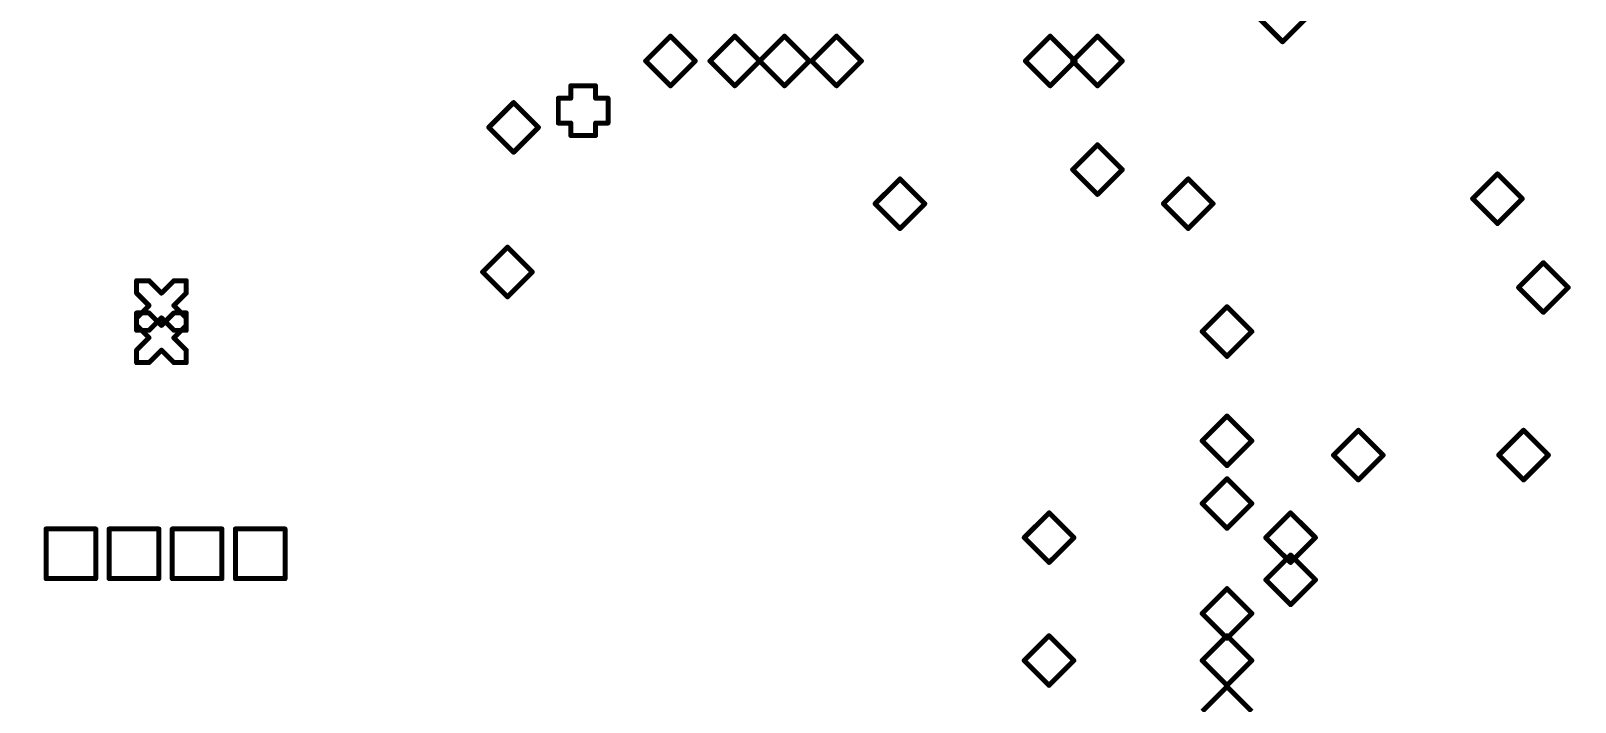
# Model space of a CAD drawing. Header units: millimetres. Extents: x -55 to 2039, y 0 to 512.
# Drawn here: x 116 to 178.2, y 171.5 to 198.5 of the extents above; entities that cross this region are included whole.
import ezdxf
from ezdxf import colors
from ezdxf.entities.mleader import LeaderData, LeaderLine
from ezdxf.enums import TextEntityAlignment as Align
from ezdxf.math import Vec2, Vec3

# ---------------------------------------------------------------- set-up
doc = ezdxf.new("R2010")
doc.units = ezdxf.units.MM
doc.linetypes.add('Сплошная', pattern=[0])
doc.layers.add('Drill Drawing', color=1, linetype='Continuous')
doc.layers.add('Виды', color=30, linetype='Continuous')
doc.layers.add('текст', color=2, linetype='Continuous', lineweight=30)
doc.styles.add('GOST TYPE B', font='', dxfattribs={"height": 3.5})
doc.styles.get('GOST TYPE B').set_extended_font_data('GOST type B')

# ---------------------------------------------------------------- blocks, each defined once
blk = doc.blocks.new('Шероховатость')
at = {"lineweight": 50, "transparency": 16777216}
for p, q in [((-32.506, -11.445), (-28.785, -5)), ((-28.785, -5), (-5, -5)), ((-10.278, -11.581), (-7.16, -6.181)), ((-34.366, -8.223), (-32.506, -11.445)), ((-11.836, -8.881), (-10.278, -11.581))]:
    blk.add_line(p, q, dxfattribs=at)
at = {"layer": 'текст', "linetype": 'Continuous', "lineweight": 25, "transparency": 16777216, "insert": (-29.093, -6.142), "char_height": 5, "attachment_point": 1, "style": 'GOST TYPE B'}
blk.add_mtext_dynamic_manual_height_columns('Ra6,3{\\fGOST Type AU|b1|i0|c204|p2;(   )}', width=25.94731, gutter_width=17.5, heights=[0], dxfattribs=at)
blk = doc.blocks.new('_DotSmall')
at = {"color": 0, "linetype": 'ByBlock', "lineweight": 60, "const_width": 0.5}
blk.add_lwpolyline([(-0.0625, 0, 1), (0.0625, 0, 1)], format="xyb", close=True, dxfattribs=at)
blk = doc.blocks.new('Вид с →')
at = {"linetype": 'Continuous', "lineweight": 25, "transparency": 16777216}
for q in [(28.03, 4.046), (30.858, 4.046)]:
    blk.add_line((29.444, 2.632), q, dxfattribs=at)
blk.add_circle((32.944, 2.632), 3.5, dxfattribs=at)
blk.add_circle((32.944, 2.632), 3.5, dxfattribs=at)
at = {"linetype": 'Continuous', "lineweight": 50, "transparency": 16777216, "style": 'GOST TYPE B'}
blk.add_attdef('ВИД(_:_)', text='', height=7, dxfattribs=at).set_placement((27.226, 3.5), align=Align.MIDDLE_RIGHT)

msp = doc.modelspace()

# ---------------------------------------------------------------- linework, layer by layer
at = {"layer": 'Drill Drawing'}
for points in [[(165.4056, 199.0715, 0.2, 0.2, 0), (166.4056, 198.0715, 0.2, 0.2, 0)], [(166.4056, 198.0715, 0.2, 0.2, 0), (167.4056, 199.0715, 0.2, 0.2, 0)], [(140.7676, 197.2965, 0.2, 0.2, 0), (141.7676, 198.2965, 0.2, 0.2, 0)], [(141.7676, 198.2965, 0.2, 0.2, 0), (142.7676, 197.2965, 0.2, 0.2, 0)], [(143.3556, 197.2965, 0.2, 0.2, 0), (144.3556, 198.2965, 0.2, 0.2, 0)], [(144.3556, 198.2965, 0.2, 0.2, 0), (145.3556, 197.2965, 0.2, 0.2, 0)], [(145.3556, 197.2965, 0.2, 0.2, 0), (146.3556, 198.2965, 0.2, 0.2, 0)], [(146.3556, 198.2965, 0.2, 0.2, 0), (147.3556, 197.2965, 0.2, 0.2, 0)], [(147.4556, 197.2965, 0.2, 0.2, 0), (148.4556, 198.2965, 0.2, 0.2, 0)], [(148.4556, 198.2965, 0.2, 0.2, 0), (149.4556, 197.2965, 0.2, 0.2, 0)], [(156.0556, 197.2965, 0.2, 0.2, 0), (157.0556, 198.2965, 0.2, 0.2, 0)], [(157.0556, 198.2965, 0.2, 0.2, 0), (158.0556, 197.2965, 0.2, 0.2, 0)], [(157.9556, 197.2965, 0.2, 0.2, 0), (158.9556, 198.2965, 0.2, 0.2, 0)], [(158.9556, 198.2965, 0.2, 0.2, 0), (159.9556, 197.2965, 0.2, 0.2, 0)], [(140.7676, 197.2965, 0.2, 0.2, 0), (141.7676, 196.2965, 0.2, 0.2, 0)], [(141.7676, 196.2965, 0.2, 0.2, 0), (142.7676, 197.2965, 0.2, 0.2, 0)], [(143.3556, 197.2965, 0.2, 0.2, 0), (144.3556, 196.2965, 0.2, 0.2, 0)], [(144.3556, 196.2965, 0.2, 0.2, 0), (145.3556, 197.2965, 0.2, 0.2, 0)], [(145.3556, 197.2965, 0.2, 0.2, 0), (146.3556, 196.2965, 0.2, 0.2, 0)], [(146.3556, 196.2965, 0.2, 0.2, 0), (147.3556, 197.2965, 0.2, 0.2, 0)], [(147.4556, 197.2965, 0.2, 0.2, 0), (148.4556, 196.2965, 0.2, 0.2, 0)], [(148.4556, 196.2965, 0.2, 0.2, 0), (149.4556, 197.2965, 0.2, 0.2, 0)], [(156.0556, 197.2965, 0.2, 0.2, 0), (157.0556, 196.2965, 0.2, 0.2, 0)], [(157.0556, 196.2965, 0.2, 0.2, 0), (158.0556, 197.2965, 0.2, 0.2, 0)], [(157.9556, 197.2965, 0.2, 0.2, 0), (158.9556, 196.2965, 0.2, 0.2, 0)], [(158.9556, 196.2965, 0.2, 0.2, 0), (159.9556, 197.2965, 0.2, 0.2, 0)], [(137.2556, 194.7965, 0.2, 0.2, 0), (137.2556, 195.7965, 0.2, 0.2, 0)], [(137.2556, 195.7965, 0.2, 0.2, 0), (137.7556, 195.7965, 0.2, 0.2, 0)], [(137.7556, 195.7965, 0.2, 0.2, 0), (137.7556, 196.2965, 0.2, 0.2, 0)], [(137.7556, 196.2965, 0.2, 0.2, 0), (138.7556, 196.2965, 0.2, 0.2, 0)], [(138.7556, 195.7965, 0.2, 0.2, 0), (138.7556, 196.2965, 0.2, 0.2, 0)], [(138.7556, 195.7965, 0.2, 0.2, 0), (139.2556, 195.7965, 0.2, 0.2, 0)], [(139.2556, 194.7965, 0.2, 0.2, 0), (139.2556, 195.7965, 0.2, 0.2, 0)], [(134.4556, 194.6215, 0.2, 0.2, 0), (135.4556, 195.6215, 0.2, 0.2, 0)], [(135.4556, 195.6215, 0.2, 0.2, 0), (136.4556, 194.6215, 0.2, 0.2, 0)], [(134.4556, 194.6215, 0.2, 0.2, 0), (135.4556, 193.6215, 0.2, 0.2, 0)], [(135.4556, 193.6215, 0.2, 0.2, 0), (136.4556, 194.6215, 0.2, 0.2, 0)], [(137.2556, 194.7965, 0.2, 0.2, 0), (137.7556, 194.7965, 0.2, 0.2, 0)], [(137.7556, 194.2965, 0.2, 0.2, 0), (137.7556, 194.7965, 0.2, 0.2, 0)], [(138.7556, 194.7965, 0.2, 0.2, 0), (139.2556, 194.7965, 0.2, 0.2, 0)], [(138.7556, 194.2965, 0.2, 0.2, 0), (138.7556, 194.7965, 0.2, 0.2, 0)], [(137.7556, 194.2965, 0.2, 0.2, 0), (138.7556, 194.2965, 0.2, 0.2, 0)], [(157.9556, 192.9215, 0.2, 0.2, 0), (158.9556, 193.9215, 0.2, 0.2, 0)], [(158.9556, 193.9215, 0.2, 0.2, 0), (159.9556, 192.9215, 0.2, 0.2, 0)], [(157.9556, 192.9215, 0.2, 0.2, 0), (158.9556, 191.9215, 0.2, 0.2, 0)], [(158.9556, 191.9215, 0.2, 0.2, 0), (159.9556, 192.9215, 0.2, 0.2, 0)], [(174.0556, 191.7465, 0.2, 0.2, 0), (175.0556, 192.7465, 0.2, 0.2, 0)], [(175.0556, 192.7465, 0.2, 0.2, 0), (176.0556, 191.7465, 0.2, 0.2, 0)], [(150.0056, 191.5465, 0.2, 0.2, 0), (151.0056, 192.5465, 0.2, 0.2, 0)], [(151.0056, 192.5465, 0.2, 0.2, 0), (152.0056, 191.5465, 0.2, 0.2, 0)], [(161.6089, 191.5465, 0.2, 0.2, 0), (162.6089, 192.5465, 0.2, 0.2, 0)], [(162.6089, 192.5465, 0.2, 0.2, 0), (163.6089, 191.5465, 0.2, 0.2, 0)], [(150.0056, 191.5465, 0.2, 0.2, 0), (151.0056, 190.5465, 0.2, 0.2, 0)], [(151.0056, 190.5465, 0.2, 0.2, 0), (152.0056, 191.5465, 0.2, 0.2, 0)], [(161.6089, 191.5465, 0.2, 0.2, 0), (162.6089, 190.5465, 0.2, 0.2, 0)], [(162.6089, 190.5465, 0.2, 0.2, 0), (163.6089, 191.5465, 0.2, 0.2, 0)], [(174.0556, 191.7465, 0.2, 0.2, 0), (175.0556, 190.7465, 0.2, 0.2, 0)], [(175.0556, 190.7465, 0.2, 0.2, 0), (176.0556, 191.7465, 0.2, 0.2, 0)], [(134.2056, 188.7965, 0.2, 0.2, 0), (135.2056, 189.7965, 0.2, 0.2, 0)], [(135.2056, 189.7965, 0.2, 0.2, 0), (136.2056, 188.7965, 0.2, 0.2, 0)], [(175.9056, 188.1715, 0.2, 0.2, 0), (176.9056, 189.1715, 0.2, 0.2, 0)], [(176.9056, 189.1715, 0.2, 0.2, 0), (177.9056, 188.1715, 0.2, 0.2, 0)], [(120.2806, 187.9465, 0.2, 0.2, 0), (120.2806, 188.4465, 0.2, 0.2, 0)], [(120.2806, 188.4465, 0.2, 0.2, 0), (120.7806, 188.4465, 0.2, 0.2, 0)], [(120.7806, 188.4465, 0.2, 0.2, 0), (121.2806, 187.9465, 0.2, 0.2, 0)], [(121.2806, 187.9465, 0.2, 0.2, 0), (121.7806, 188.4465, 0.2, 0.2, 0)], [(121.7806, 188.4465, 0.2, 0.2, 0), (122.2806, 188.4465, 0.2, 0.2, 0)], [(122.2806, 187.9465, 0.2, 0.2, 0), (122.2806, 188.4465, 0.2, 0.2, 0)], [(134.2056, 188.7965, 0.2, 0.2, 0), (135.2056, 187.7965, 0.2, 0.2, 0)], [(135.2056, 187.7965, 0.2, 0.2, 0), (136.2056, 188.7965, 0.2, 0.2, 0)], [(120.2806, 187.9465, 0.2, 0.2, 0), (120.7806, 187.4465, 0.2, 0.2, 0)], [(121.7806, 187.4465, 0.2, 0.2, 0), (122.2806, 187.9465, 0.2, 0.2, 0)], [(175.9056, 188.1715, 0.2, 0.2, 0), (176.9056, 187.1715, 0.2, 0.2, 0)], [(176.9056, 187.1715, 0.2, 0.2, 0), (177.9056, 188.1715, 0.2, 0.2, 0)], [(120.2806, 186.9465, 0.2, 0.2, 0), (120.7806, 187.4465, 0.2, 0.2, 0)], [(120.2806, 186.6465, 0.2, 0.2, 0), (120.2806, 187.1465, 0.2, 0.2, 0)], [(120.2806, 187.1465, 0.2, 0.2, 0), (120.7806, 187.1465, 0.2, 0.2, 0)], [(120.7806, 187.1465, 0.2, 0.2, 0), (121.2806, 186.6465, 0.2, 0.2, 0)], [(121.2806, 186.6465, 0.2, 0.2, 0), (121.7806, 187.1465, 0.2, 0.2, 0)], [(121.7806, 187.4465, 0.2, 0.2, 0), (122.2806, 186.9465, 0.2, 0.2, 0)], [(121.7806, 187.1465, 0.2, 0.2, 0), (122.2806, 187.1465, 0.2, 0.2, 0)], [(122.2806, 186.6465, 0.2, 0.2, 0), (122.2806, 187.1465, 0.2, 0.2, 0)], [(163.1696, 186.3965, 0.2, 0.2, 0), (164.1696, 187.3965, 0.2, 0.2, 0)], [(164.1696, 187.3965, 0.2, 0.2, 0), (165.1696, 186.3965, 0.2, 0.2, 0)], [(120.2806, 186.4465, 0.2, 0.2, 0), (120.2806, 186.9465, 0.2, 0.2, 0)], [(120.2806, 186.6465, 0.2, 0.2, 0), (120.7806, 186.1465, 0.2, 0.2, 0)], [(120.2806, 186.4465, 0.2, 0.2, 0), (120.7806, 186.4465, 0.2, 0.2, 0)], [(120.7806, 186.4465, 0.2, 0.2, 0), (121.2806, 186.9465, 0.2, 0.2, 0)], [(121.2806, 186.9465, 0.2, 0.2, 0), (121.7806, 186.4465, 0.2, 0.2, 0)], [(121.7806, 186.1465, 0.2, 0.2, 0), (122.2806, 186.6465, 0.2, 0.2, 0)], [(121.7806, 186.4465, 0.2, 0.2, 0), (122.2806, 186.4465, 0.2, 0.2, 0)], [(122.2806, 186.4465, 0.2, 0.2, 0), (122.2806, 186.9465, 0.2, 0.2, 0)], [(163.1696, 186.3965, 0.2, 0.2, 0), (164.1696, 185.3965, 0.2, 0.2, 0)], [(164.1696, 185.3965, 0.2, 0.2, 0), (165.1696, 186.3965, 0.2, 0.2, 0)], [(120.2806, 185.6465, 0.2, 0.2, 0), (120.7806, 186.1465, 0.2, 0.2, 0)], [(121.7806, 186.1465, 0.2, 0.2, 0), (122.2806, 185.6465, 0.2, 0.2, 0)], [(120.2806, 185.1465, 0.2, 0.2, 0), (120.2806, 185.6465, 0.2, 0.2, 0)], [(120.2806, 185.1465, 0.2, 0.2, 0), (120.7806, 185.1465, 0.2, 0.2, 0)], [(120.7806, 185.1465, 0.2, 0.2, 0), (121.2806, 185.6465, 0.2, 0.2, 0)], [(121.2806, 185.6465, 0.2, 0.2, 0), (121.7806, 185.1465, 0.2, 0.2, 0)], [(121.7806, 185.1465, 0.2, 0.2, 0), (122.2806, 185.1465, 0.2, 0.2, 0)], [(122.2806, 185.1465, 0.2, 0.2, 0), (122.2806, 185.6465, 0.2, 0.2, 0)], [(163.1696, 181.9965, 0.2, 0.2, 0), (164.1696, 182.9965, 0.2, 0.2, 0)], [(164.1696, 182.9965, 0.2, 0.2, 0), (165.1696, 181.9965, 0.2, 0.2, 0)], [(168.4556, 181.4215, 0.2, 0.2, 0), (169.4556, 182.4215, 0.2, 0.2, 0)], [(169.4556, 182.4215, 0.2, 0.2, 0), (170.4556, 181.4215, 0.2, 0.2, 0)], [(175.1056, 181.4215, 0.2, 0.2, 0), (176.1056, 182.4215, 0.2, 0.2, 0)], [(176.1056, 182.4215, 0.2, 0.2, 0), (177.1056, 181.4215, 0.2, 0.2, 0)], [(163.1696, 181.9965, 0.2, 0.2, 0), (164.1696, 180.9965, 0.2, 0.2, 0)], [(164.1696, 180.9965, 0.2, 0.2, 0), (165.1696, 181.9965, 0.2, 0.2, 0)], [(168.4556, 181.4215, 0.2, 0.2, 0), (169.4556, 180.4215, 0.2, 0.2, 0)], [(169.4556, 180.4215, 0.2, 0.2, 0), (170.4556, 181.4215, 0.2, 0.2, 0)], [(175.1056, 181.4215, 0.2, 0.2, 0), (176.1056, 180.4215, 0.2, 0.2, 0)], [(176.1056, 180.4215, 0.2, 0.2, 0), (177.1056, 181.4215, 0.2, 0.2, 0)], [(163.1696, 179.4715, 0.2, 0.2, 0), (164.1696, 180.4715, 0.2, 0.2, 0)], [(164.1696, 180.4715, 0.2, 0.2, 0), (165.1696, 179.4715, 0.2, 0.2, 0)], [(156.0056, 178.0965, 0.2, 0.2, 0), (157.0056, 179.0965, 0.2, 0.2, 0)], [(157.0056, 179.0965, 0.2, 0.2, 0), (158.0056, 178.0965, 0.2, 0.2, 0)], [(163.1696, 179.4715, 0.2, 0.2, 0), (164.1696, 178.4715, 0.2, 0.2, 0)], [(164.1696, 178.4715, 0.2, 0.2, 0), (165.1696, 179.4715, 0.2, 0.2, 0)], [(165.7306, 178.0965, 0.2, 0.2, 0), (166.7306, 179.0965, 0.2, 0.2, 0)], [(166.7306, 179.0965, 0.2, 0.2, 0), (167.7306, 178.0965, 0.2, 0.2, 0)], [(116.6356, 178.4465, 0.2, 0.2, 0), (118.6356, 178.4465, 0.2, 0.2, 0)], [(116.6356, 176.4465, 0.2, 0.2, 0), (116.6356, 178.4465, 0.2, 0.2, 0)], [(118.6356, 176.4465, 0.2, 0.2, 0), (118.6356, 178.4465, 0.2, 0.2, 0)], [(119.1756, 178.4465, 0.2, 0.2, 0), (121.1756, 178.4465, 0.2, 0.2, 0)], [(119.1756, 176.4465, 0.2, 0.2, 0), (119.1756, 178.4465, 0.2, 0.2, 0)], [(121.1756, 176.4465, 0.2, 0.2, 0), (121.1756, 178.4465, 0.2, 0.2, 0)], [(121.7156, 178.4465, 0.2, 0.2, 0), (123.7156, 178.4465, 0.2, 0.2, 0)], [(121.7156, 176.4465, 0.2, 0.2, 0), (121.7156, 178.4465, 0.2, 0.2, 0)], [(123.7156, 176.4465, 0.2, 0.2, 0), (123.7156, 178.4465, 0.2, 0.2, 0)], [(124.2556, 178.4465, 0.2, 0.2, 0), (126.2556, 178.4465, 0.2, 0.2, 0)], [(124.2556, 176.4465, 0.2, 0.2, 0), (124.2556, 178.4465, 0.2, 0.2, 0)], [(126.2556, 176.4465, 0.2, 0.2, 0), (126.2556, 178.4465, 0.2, 0.2, 0)], [(156.0056, 178.0965, 0.2, 0.2, 0), (157.0056, 177.0965, 0.2, 0.2, 0)], [(157.0056, 177.0965, 0.2, 0.2, 0), (158.0056, 178.0965, 0.2, 0.2, 0)], [(165.7306, 178.0965, 0.2, 0.2, 0), (166.7306, 177.0965, 0.2, 0.2, 0)], [(166.7306, 177.0965, 0.2, 0.2, 0), (167.7306, 178.0965, 0.2, 0.2, 0)], [(165.7306, 176.3965, 0.2, 0.2, 0), (166.7306, 177.3965, 0.2, 0.2, 0)], [(166.7306, 177.3965, 0.2, 0.2, 0), (167.7306, 176.3965, 0.2, 0.2, 0)], [(116.6356, 176.4465, 0.2, 0.2, 0), (118.6356, 176.4465, 0.2, 0.2, 0)], [(119.1756, 176.4465, 0.2, 0.2, 0), (121.1756, 176.4465, 0.2, 0.2, 0)], [(121.7156, 176.4465, 0.2, 0.2, 0), (123.7156, 176.4465, 0.2, 0.2, 0)], [(124.2556, 176.4465, 0.2, 0.2, 0), (126.2556, 176.4465, 0.2, 0.2, 0)], [(163.1696, 175.0465, 0.2, 0.2, 0), (164.1696, 176.0465, 0.2, 0.2, 0)], [(164.1696, 176.0465, 0.2, 0.2, 0), (165.1696, 175.0465, 0.2, 0.2, 0)], [(165.7306, 176.3965, 0.2, 0.2, 0), (166.7306, 175.3965, 0.2, 0.2, 0)], [(166.7306, 175.3965, 0.2, 0.2, 0), (167.7306, 176.3965, 0.2, 0.2, 0)], [(163.1696, 175.0465, 0.2, 0.2, 0), (164.1696, 174.0465, 0.2, 0.2, 0)], [(164.1696, 174.0465, 0.2, 0.2, 0), (165.1696, 175.0465, 0.2, 0.2, 0)], [(156.0056, 173.1465, 0.2, 0.2, 0), (157.0056, 174.1465, 0.2, 0.2, 0)], [(157.0056, 174.1465, 0.2, 0.2, 0), (158.0056, 173.1465, 0.2, 0.2, 0)], [(163.1696, 173.1465, 0.2, 0.2, 0), (164.1696, 174.1465, 0.2, 0.2, 0)], [(164.1696, 174.1465, 0.2, 0.2, 0), (165.1696, 173.1465, 0.2, 0.2, 0)], [(156.0056, 173.1465, 0.2, 0.2, 0), (157.0056, 172.1465, 0.2, 0.2, 0)], [(157.0056, 172.1465, 0.2, 0.2, 0), (158.0056, 173.1465, 0.2, 0.2, 0)], [(163.1696, 173.1465, 0.2, 0.2, 0), (164.1696, 172.1465, 0.2, 0.2, 0)], [(164.1696, 172.1465, 0.2, 0.2, 0), (165.1696, 173.1465, 0.2, 0.2, 0)], [(163.1696, 171.0965, 0.2, 0.2, 0), (164.1696, 172.0965, 0.2, 0.2, 0)], [(164.1696, 172.0965, 0.2, 0.2, 0), (165.1696, 171.0965, 0.2, 0.2, 0)]]:
    msp.add_lwpolyline(points, format="xyseb", dxfattribs=at)
for points in [[(141.7176, 198.2965, 0.1, 0.1, 1), (141.8176, 198.2965, 0.1, 0.1, 1)], [(141.7176, 198.2965, 0.1, 0.1, 1), (141.8176, 198.2965, 0.1, 0.1, 1)], [(144.3056, 198.2965, 0.1, 0.1, 1), (144.4056, 198.2965, 0.1, 0.1, 1)], [(144.3056, 198.2965, 0.1, 0.1, 1), (144.4056, 198.2965, 0.1, 0.1, 1)], [(146.3056, 198.2965, 0.1, 0.1, 1), (146.4056, 198.2965, 0.1, 0.1, 1)], [(146.3056, 198.2965, 0.1, 0.1, 1), (146.4056, 198.2965, 0.1, 0.1, 1)], [(148.4056, 198.2965, 0.1, 0.1, 1), (148.5056, 198.2965, 0.1, 0.1, 1)], [(148.4056, 198.2965, 0.1, 0.1, 1), (148.5056, 198.2965, 0.1, 0.1, 1)], [(157.0056, 198.2965, 0.1, 0.1, 1), (157.1056, 198.2965, 0.1, 0.1, 1)], [(157.0056, 198.2965, 0.1, 0.1, 1), (157.1056, 198.2965, 0.1, 0.1, 1)], [(158.9056, 198.2965, 0.1, 0.1, 1), (159.0056, 198.2965, 0.1, 0.1, 1)], [(158.9056, 198.2965, 0.1, 0.1, 1), (159.0056, 198.2965, 0.1, 0.1, 1)], [(166.3556, 198.0715, 0.1, 0.1, 1), (166.4556, 198.0715, 0.1, 0.1, 1)], [(166.3556, 198.0715, 0.1, 0.1, 1), (166.4556, 198.0715, 0.1, 0.1, 1)], [(140.7176, 197.2965, 0.1, 0.1, 1), (140.8176, 197.2965, 0.1, 0.1, 1)], [(140.7176, 197.2965, 0.1, 0.1, 1), (140.8176, 197.2965, 0.1, 0.1, 1)], [(142.7176, 197.2965, 0.1, 0.1, 1), (142.8176, 197.2965, 0.1, 0.1, 1)], [(142.7176, 197.2965, 0.1, 0.1, 1), (142.8176, 197.2965, 0.1, 0.1, 1)], [(143.3056, 197.2965, 0.1, 0.1, 1), (143.4056, 197.2965, 0.1, 0.1, 1)], [(143.3056, 197.2965, 0.1, 0.1, 1), (143.4056, 197.2965, 0.1, 0.1, 1)], [(145.3056, 197.2965, 0.1, 0.1, 1), (145.4056, 197.2965, 0.1, 0.1, 1)], [(145.3056, 197.2965, 0.1, 0.1, 1), (145.4056, 197.2965, 0.1, 0.1, 1)], [(145.3056, 197.2965, 0.1, 0.1, 1), (145.4056, 197.2965, 0.1, 0.1, 1)], [(145.3056, 197.2965, 0.1, 0.1, 1), (145.4056, 197.2965, 0.1, 0.1, 1)], [(147.3056, 197.2965, 0.1, 0.1, 1), (147.4056, 197.2965, 0.1, 0.1, 1)], [(147.3056, 197.2965, 0.1, 0.1, 1), (147.4056, 197.2965, 0.1, 0.1, 1)], [(147.4056, 197.2965, 0.1, 0.1, 1), (147.5056, 197.2965, 0.1, 0.1, 1)], [(147.4056, 197.2965, 0.1, 0.1, 1), (147.5056, 197.2965, 0.1, 0.1, 1)], [(149.4056, 197.2965, 0.1, 0.1, 1), (149.5056, 197.2965, 0.1, 0.1, 1)], [(149.4056, 197.2965, 0.1, 0.1, 1), (149.5056, 197.2965, 0.1, 0.1, 1)], [(156.0056, 197.2965, 0.1, 0.1, 1), (156.1056, 197.2965, 0.1, 0.1, 1)], [(156.0056, 197.2965, 0.1, 0.1, 1), (156.1056, 197.2965, 0.1, 0.1, 1)], [(157.9056, 197.2965, 0.1, 0.1, 1), (158.0056, 197.2965, 0.1, 0.1, 1)], [(157.9056, 197.2965, 0.1, 0.1, 1), (158.0056, 197.2965, 0.1, 0.1, 1)], [(158.0056, 197.2965, 0.1, 0.1, 1), (158.1056, 197.2965, 0.1, 0.1, 1)], [(158.0056, 197.2965, 0.1, 0.1, 1), (158.1056, 197.2965, 0.1, 0.1, 1)], [(159.9056, 197.2965, 0.1, 0.1, 1), (160.0056, 197.2965, 0.1, 0.1, 1)], [(159.9056, 197.2965, 0.1, 0.1, 1), (160.0056, 197.2965, 0.1, 0.1, 1)], [(137.2056, 195.7965, 0.1, 0.1, 1), (137.3056, 195.7965, 0.1, 0.1, 1)], [(137.2056, 195.7965, 0.1, 0.1, 1), (137.3056, 195.7965, 0.1, 0.1, 1)], [(137.7056, 196.2965, 0.1, 0.1, 1), (137.8056, 196.2965, 0.1, 0.1, 1)], [(137.7056, 196.2965, 0.1, 0.1, 1), (137.8056, 196.2965, 0.1, 0.1, 1)], [(137.7056, 195.7965, 0.1, 0.1, 1), (137.8056, 195.7965, 0.1, 0.1, 1)], [(137.7056, 195.7965, 0.1, 0.1, 1), (137.8056, 195.7965, 0.1, 0.1, 1)], [(138.7056, 196.2965, 0.1, 0.1, 1), (138.8056, 196.2965, 0.1, 0.1, 1)], [(138.7056, 196.2965, 0.1, 0.1, 1), (138.8056, 196.2965, 0.1, 0.1, 1)], [(138.7056, 195.7965, 0.1, 0.1, 1), (138.8056, 195.7965, 0.1, 0.1, 1)], [(138.7056, 195.7965, 0.1, 0.1, 1), (138.8056, 195.7965, 0.1, 0.1, 1)], [(139.2056, 195.7965, 0.1, 0.1, 1), (139.3056, 195.7965, 0.1, 0.1, 1)], [(139.2056, 195.7965, 0.1, 0.1, 1), (139.3056, 195.7965, 0.1, 0.1, 1)], [(141.7176, 196.2965, 0.1, 0.1, 1), (141.8176, 196.2965, 0.1, 0.1, 1)], [(141.7176, 196.2965, 0.1, 0.1, 1), (141.8176, 196.2965, 0.1, 0.1, 1)], [(144.3056, 196.2965, 0.1, 0.1, 1), (144.4056, 196.2965, 0.1, 0.1, 1)], [(144.3056, 196.2965, 0.1, 0.1, 1), (144.4056, 196.2965, 0.1, 0.1, 1)], [(146.3056, 196.2965, 0.1, 0.1, 1), (146.4056, 196.2965, 0.1, 0.1, 1)], [(146.3056, 196.2965, 0.1, 0.1, 1), (146.4056, 196.2965, 0.1, 0.1, 1)], [(148.4056, 196.2965, 0.1, 0.1, 1), (148.5056, 196.2965, 0.1, 0.1, 1)], [(148.4056, 196.2965, 0.1, 0.1, 1), (148.5056, 196.2965, 0.1, 0.1, 1)], [(157.0056, 196.2965, 0.1, 0.1, 1), (157.1056, 196.2965, 0.1, 0.1, 1)], [(157.0056, 196.2965, 0.1, 0.1, 1), (157.1056, 196.2965, 0.1, 0.1, 1)], [(158.9056, 196.2965, 0.1, 0.1, 1), (159.0056, 196.2965, 0.1, 0.1, 1)], [(158.9056, 196.2965, 0.1, 0.1, 1), (159.0056, 196.2965, 0.1, 0.1, 1)], [(135.4056, 195.6215, 0.1, 0.1, 1), (135.5056, 195.6215, 0.1, 0.1, 1)], [(135.4056, 195.6215, 0.1, 0.1, 1), (135.5056, 195.6215, 0.1, 0.1, 1)], [(134.4056, 194.6215, 0.1, 0.1, 1), (134.5056, 194.6215, 0.1, 0.1, 1)], [(134.4056, 194.6215, 0.1, 0.1, 1), (134.5056, 194.6215, 0.1, 0.1, 1)], [(136.4056, 194.6215, 0.1, 0.1, 1), (136.5056, 194.6215, 0.1, 0.1, 1)], [(136.4056, 194.6215, 0.1, 0.1, 1), (136.5056, 194.6215, 0.1, 0.1, 1)], [(137.2056, 194.7965, 0.1, 0.1, 1), (137.3056, 194.7965, 0.1, 0.1, 1)], [(137.2056, 194.7965, 0.1, 0.1, 1), (137.3056, 194.7965, 0.1, 0.1, 1)], [(137.7056, 194.7965, 0.1, 0.1, 1), (137.8056, 194.7965, 0.1, 0.1, 1)], [(137.7056, 194.7965, 0.1, 0.1, 1), (137.8056, 194.7965, 0.1, 0.1, 1)], [(138.7056, 194.7965, 0.1, 0.1, 1), (138.8056, 194.7965, 0.1, 0.1, 1)], [(138.7056, 194.7965, 0.1, 0.1, 1), (138.8056, 194.7965, 0.1, 0.1, 1)], [(139.2056, 194.7965, 0.1, 0.1, 1), (139.3056, 194.7965, 0.1, 0.1, 1)], [(139.2056, 194.7965, 0.1, 0.1, 1), (139.3056, 194.7965, 0.1, 0.1, 1)], [(137.7056, 194.2965, 0.1, 0.1, 1), (137.8056, 194.2965, 0.1, 0.1, 1)], [(137.7056, 194.2965, 0.1, 0.1, 1), (137.8056, 194.2965, 0.1, 0.1, 1)], [(138.7056, 194.2965, 0.1, 0.1, 1), (138.8056, 194.2965, 0.1, 0.1, 1)], [(138.7056, 194.2965, 0.1, 0.1, 1), (138.8056, 194.2965, 0.1, 0.1, 1)], [(158.9056, 193.9215, 0.1, 0.1, 1), (159.0056, 193.9215, 0.1, 0.1, 1)], [(158.9056, 193.9215, 0.1, 0.1, 1), (159.0056, 193.9215, 0.1, 0.1, 1)], [(135.4056, 193.6215, 0.1, 0.1, 1), (135.5056, 193.6215, 0.1, 0.1, 1)], [(135.4056, 193.6215, 0.1, 0.1, 1), (135.5056, 193.6215, 0.1, 0.1, 1)], [(157.9056, 192.9215, 0.1, 0.1, 1), (158.0056, 192.9215, 0.1, 0.1, 1)], [(157.9056, 192.9215, 0.1, 0.1, 1), (158.0056, 192.9215, 0.1, 0.1, 1)], [(159.9056, 192.9215, 0.1, 0.1, 1), (160.0056, 192.9215, 0.1, 0.1, 1)], [(159.9056, 192.9215, 0.1, 0.1, 1), (160.0056, 192.9215, 0.1, 0.1, 1)], [(175.0056, 192.7465, 0.1, 0.1, 1), (175.1056, 192.7465, 0.1, 0.1, 1)], [(175.0056, 192.7465, 0.1, 0.1, 1), (175.1056, 192.7465, 0.1, 0.1, 1)], [(150.9556, 192.5465, 0.1, 0.1, 1), (151.0556, 192.5465, 0.1, 0.1, 1)], [(150.9556, 192.5465, 0.1, 0.1, 1), (151.0556, 192.5465, 0.1, 0.1, 1)], [(162.5589, 192.5465, 0.1, 0.1, 1), (162.6589, 192.5465, 0.1, 0.1, 1)], [(162.5589, 192.5465, 0.1, 0.1, 1), (162.6589, 192.5465, 0.1, 0.1, 1)], [(149.9556, 191.5465, 0.1, 0.1, 1), (150.0556, 191.5465, 0.1, 0.1, 1)], [(149.9556, 191.5465, 0.1, 0.1, 1), (150.0556, 191.5465, 0.1, 0.1, 1)], [(151.9556, 191.5465, 0.1, 0.1, 1), (152.0556, 191.5465, 0.1, 0.1, 1)], [(151.9556, 191.5465, 0.1, 0.1, 1), (152.0556, 191.5465, 0.1, 0.1, 1)], [(158.9056, 191.9215, 0.1, 0.1, 1), (159.0056, 191.9215, 0.1, 0.1, 1)], [(158.9056, 191.9215, 0.1, 0.1, 1), (159.0056, 191.9215, 0.1, 0.1, 1)], [(161.5589, 191.5465, 0.1, 0.1, 1), (161.6589, 191.5465, 0.1, 0.1, 1)], [(161.5589, 191.5465, 0.1, 0.1, 1), (161.6589, 191.5465, 0.1, 0.1, 1)], [(163.5589, 191.5465, 0.1, 0.1, 1), (163.6589, 191.5465, 0.1, 0.1, 1)], [(163.5589, 191.5465, 0.1, 0.1, 1), (163.6589, 191.5465, 0.1, 0.1, 1)], [(174.0056, 191.7465, 0.1, 0.1, 1), (174.1056, 191.7465, 0.1, 0.1, 1)], [(174.0056, 191.7465, 0.1, 0.1, 1), (174.1056, 191.7465, 0.1, 0.1, 1)], [(176.0056, 191.7465, 0.1, 0.1, 1), (176.1056, 191.7465, 0.1, 0.1, 1)], [(176.0056, 191.7465, 0.1, 0.1, 1), (176.1056, 191.7465, 0.1, 0.1, 1)], [(175.0056, 190.7465, 0.1, 0.1, 1), (175.1056, 190.7465, 0.1, 0.1, 1)], [(175.0056, 190.7465, 0.1, 0.1, 1), (175.1056, 190.7465, 0.1, 0.1, 1)], [(150.9556, 190.5465, 0.1, 0.1, 1), (151.0556, 190.5465, 0.1, 0.1, 1)], [(150.9556, 190.5465, 0.1, 0.1, 1), (151.0556, 190.5465, 0.1, 0.1, 1)], [(162.5589, 190.5465, 0.1, 0.1, 1), (162.6589, 190.5465, 0.1, 0.1, 1)], [(162.5589, 190.5465, 0.1, 0.1, 1), (162.6589, 190.5465, 0.1, 0.1, 1)], [(135.1556, 189.7965, 0.1, 0.1, 1), (135.2556, 189.7965, 0.1, 0.1, 1)], [(135.1556, 189.7965, 0.1, 0.1, 1), (135.2556, 189.7965, 0.1, 0.1, 1)], [(176.8556, 189.1715, 0.1, 0.1, 1), (176.9556, 189.1715, 0.1, 0.1, 1)], [(176.8556, 189.1715, 0.1, 0.1, 1), (176.9556, 189.1715, 0.1, 0.1, 1)], [(120.2306, 188.4465, 0.1, 0.1, 1), (120.3306, 188.4465, 0.1, 0.1, 1)], [(120.2306, 188.4465, 0.1, 0.1, 1), (120.3306, 188.4465, 0.1, 0.1, 1)], [(120.7306, 188.4465, 0.1, 0.1, 1), (120.8306, 188.4465, 0.1, 0.1, 1)], [(120.7306, 188.4465, 0.1, 0.1, 1), (120.8306, 188.4465, 0.1, 0.1, 1)], [(121.7306, 188.4465, 0.1, 0.1, 1), (121.8306, 188.4465, 0.1, 0.1, 1)], [(121.7306, 188.4465, 0.1, 0.1, 1), (121.8306, 188.4465, 0.1, 0.1, 1)], [(122.2306, 188.4465, 0.1, 0.1, 1), (122.3306, 188.4465, 0.1, 0.1, 1)], [(122.2306, 188.4465, 0.1, 0.1, 1), (122.3306, 188.4465, 0.1, 0.1, 1)], [(134.1556, 188.7965, 0.1, 0.1, 1), (134.2556, 188.7965, 0.1, 0.1, 1)], [(134.1556, 188.7965, 0.1, 0.1, 1), (134.2556, 188.7965, 0.1, 0.1, 1)], [(136.1556, 188.7965, 0.1, 0.1, 1), (136.2556, 188.7965, 0.1, 0.1, 1)], [(136.1556, 188.7965, 0.1, 0.1, 1), (136.2556, 188.7965, 0.1, 0.1, 1)], [(120.2306, 187.9465, 0.1, 0.1, 1), (120.3306, 187.9465, 0.1, 0.1, 1)], [(120.2306, 187.9465, 0.1, 0.1, 1), (120.3306, 187.9465, 0.1, 0.1, 1)], [(121.2306, 187.9465, 0.1, 0.1, 1), (121.3306, 187.9465, 0.1, 0.1, 1)], [(121.2306, 187.9465, 0.1, 0.1, 1), (121.3306, 187.9465, 0.1, 0.1, 1)], [(122.2306, 187.9465, 0.1, 0.1, 1), (122.3306, 187.9465, 0.1, 0.1, 1)], [(122.2306, 187.9465, 0.1, 0.1, 1), (122.3306, 187.9465, 0.1, 0.1, 1)], [(135.1556, 187.7965, 0.1, 0.1, 1), (135.2556, 187.7965, 0.1, 0.1, 1)], [(135.1556, 187.7965, 0.1, 0.1, 1), (135.2556, 187.7965, 0.1, 0.1, 1)], [(175.8556, 188.1715, 0.1, 0.1, 1), (175.9556, 188.1715, 0.1, 0.1, 1)], [(175.8556, 188.1715, 0.1, 0.1, 1), (175.9556, 188.1715, 0.1, 0.1, 1)], [(177.8556, 188.1715, 0.1, 0.1, 1), (177.9556, 188.1715, 0.1, 0.1, 1)], [(177.8556, 188.1715, 0.1, 0.1, 1), (177.9556, 188.1715, 0.1, 0.1, 1)], [(120.2306, 187.1465, 0.1, 0.1, 1), (120.3306, 187.1465, 0.1, 0.1, 1)], [(120.2306, 187.1465, 0.1, 0.1, 1), (120.3306, 187.1465, 0.1, 0.1, 1)], [(120.7306, 187.4465, 0.1, 0.1, 1), (120.8306, 187.4465, 0.1, 0.1, 1)], [(120.7306, 187.4465, 0.1, 0.1, 1), (120.8306, 187.4465, 0.1, 0.1, 1)], [(120.7306, 187.1465, 0.1, 0.1, 1), (120.8306, 187.1465, 0.1, 0.1, 1)], [(120.7306, 187.1465, 0.1, 0.1, 1), (120.8306, 187.1465, 0.1, 0.1, 1)], [(121.7306, 187.4465, 0.1, 0.1, 1), (121.8306, 187.4465, 0.1, 0.1, 1)], [(121.7306, 187.4465, 0.1, 0.1, 1), (121.8306, 187.4465, 0.1, 0.1, 1)], [(121.7306, 187.1465, 0.1, 0.1, 1), (121.8306, 187.1465, 0.1, 0.1, 1)], [(121.7306, 187.1465, 0.1, 0.1, 1), (121.8306, 187.1465, 0.1, 0.1, 1)], [(122.2306, 187.1465, 0.1, 0.1, 1), (122.3306, 187.1465, 0.1, 0.1, 1)], [(122.2306, 187.1465, 0.1, 0.1, 1), (122.3306, 187.1465, 0.1, 0.1, 1)], [(164.1196, 187.3965, 0.1, 0.1, 1), (164.2196, 187.3965, 0.1, 0.1, 1)], [(164.1196, 187.3965, 0.1, 0.1, 1), (164.2196, 187.3965, 0.1, 0.1, 1)], [(176.8556, 187.1715, 0.1, 0.1, 1), (176.9556, 187.1715, 0.1, 0.1, 1)], [(176.8556, 187.1715, 0.1, 0.1, 1), (176.9556, 187.1715, 0.1, 0.1, 1)], [(120.2306, 186.9465, 0.1, 0.1, 1), (120.3306, 186.9465, 0.1, 0.1, 1)], [(120.2306, 186.9465, 0.1, 0.1, 1), (120.3306, 186.9465, 0.1, 0.1, 1)], [(120.2306, 186.6465, 0.1, 0.1, 1), (120.3306, 186.6465, 0.1, 0.1, 1)], [(120.2306, 186.6465, 0.1, 0.1, 1), (120.3306, 186.6465, 0.1, 0.1, 1)], [(120.2306, 186.4465, 0.1, 0.1, 1), (120.3306, 186.4465, 0.1, 0.1, 1)], [(120.2306, 186.4465, 0.1, 0.1, 1), (120.3306, 186.4465, 0.1, 0.1, 1)], [(120.7306, 186.4465, 0.1, 0.1, 1), (120.8306, 186.4465, 0.1, 0.1, 1)], [(120.7306, 186.4465, 0.1, 0.1, 1), (120.8306, 186.4465, 0.1, 0.1, 1)], [(121.2306, 186.9465, 0.1, 0.1, 1), (121.3306, 186.9465, 0.1, 0.1, 1)], [(121.2306, 186.9465, 0.1, 0.1, 1), (121.3306, 186.9465, 0.1, 0.1, 1)], [(121.2306, 186.6465, 0.1, 0.1, 1), (121.3306, 186.6465, 0.1, 0.1, 1)], [(121.2306, 186.6465, 0.1, 0.1, 1), (121.3306, 186.6465, 0.1, 0.1, 1)], [(121.7306, 186.4465, 0.1, 0.1, 1), (121.8306, 186.4465, 0.1, 0.1, 1)], [(121.7306, 186.4465, 0.1, 0.1, 1), (121.8306, 186.4465, 0.1, 0.1, 1)], [(122.2306, 186.9465, 0.1, 0.1, 1), (122.3306, 186.9465, 0.1, 0.1, 1)], [(122.2306, 186.9465, 0.1, 0.1, 1), (122.3306, 186.9465, 0.1, 0.1, 1)], [(122.2306, 186.6465, 0.1, 0.1, 1), (122.3306, 186.6465, 0.1, 0.1, 1)], [(122.2306, 186.6465, 0.1, 0.1, 1), (122.3306, 186.6465, 0.1, 0.1, 1)], [(122.2306, 186.4465, 0.1, 0.1, 1), (122.3306, 186.4465, 0.1, 0.1, 1)], [(122.2306, 186.4465, 0.1, 0.1, 1), (122.3306, 186.4465, 0.1, 0.1, 1)], [(163.1196, 186.3965, 0.1, 0.1, 1), (163.2196, 186.3965, 0.1, 0.1, 1)], [(163.1196, 186.3965, 0.1, 0.1, 1), (163.2196, 186.3965, 0.1, 0.1, 1)], [(165.1196, 186.3965, 0.1, 0.1, 1), (165.2196, 186.3965, 0.1, 0.1, 1)], [(165.1196, 186.3965, 0.1, 0.1, 1), (165.2196, 186.3965, 0.1, 0.1, 1)], [(120.7306, 186.1465, 0.1, 0.1, 1), (120.8306, 186.1465, 0.1, 0.1, 1)], [(120.7306, 186.1465, 0.1, 0.1, 1), (120.8306, 186.1465, 0.1, 0.1, 1)], [(121.7306, 186.1465, 0.1, 0.1, 1), (121.8306, 186.1465, 0.1, 0.1, 1)], [(121.7306, 186.1465, 0.1, 0.1, 1), (121.8306, 186.1465, 0.1, 0.1, 1)], [(120.2306, 185.6465, 0.1, 0.1, 1), (120.3306, 185.6465, 0.1, 0.1, 1)], [(120.2306, 185.6465, 0.1, 0.1, 1), (120.3306, 185.6465, 0.1, 0.1, 1)], [(120.2306, 185.1465, 0.1, 0.1, 1), (120.3306, 185.1465, 0.1, 0.1, 1)], [(120.2306, 185.1465, 0.1, 0.1, 1), (120.3306, 185.1465, 0.1, 0.1, 1)], [(120.7306, 185.1465, 0.1, 0.1, 1), (120.8306, 185.1465, 0.1, 0.1, 1)], [(120.7306, 185.1465, 0.1, 0.1, 1), (120.8306, 185.1465, 0.1, 0.1, 1)], [(121.2306, 185.6465, 0.1, 0.1, 1), (121.3306, 185.6465, 0.1, 0.1, 1)], [(121.2306, 185.6465, 0.1, 0.1, 1), (121.3306, 185.6465, 0.1, 0.1, 1)], [(121.7306, 185.1465, 0.1, 0.1, 1), (121.8306, 185.1465, 0.1, 0.1, 1)], [(121.7306, 185.1465, 0.1, 0.1, 1), (121.8306, 185.1465, 0.1, 0.1, 1)], [(122.2306, 185.6465, 0.1, 0.1, 1), (122.3306, 185.6465, 0.1, 0.1, 1)], [(122.2306, 185.6465, 0.1, 0.1, 1), (122.3306, 185.6465, 0.1, 0.1, 1)], [(122.2306, 185.1465, 0.1, 0.1, 1), (122.3306, 185.1465, 0.1, 0.1, 1)], [(122.2306, 185.1465, 0.1, 0.1, 1), (122.3306, 185.1465, 0.1, 0.1, 1)], [(164.1196, 185.3965, 0.1, 0.1, 1), (164.2196, 185.3965, 0.1, 0.1, 1)], [(164.1196, 185.3965, 0.1, 0.1, 1), (164.2196, 185.3965, 0.1, 0.1, 1)], [(164.1196, 182.9965, 0.1, 0.1, 1), (164.2196, 182.9965, 0.1, 0.1, 1)], [(164.1196, 182.9965, 0.1, 0.1, 1), (164.2196, 182.9965, 0.1, 0.1, 1)], [(169.4056, 182.4215, 0.1, 0.1, 1), (169.5056, 182.4215, 0.1, 0.1, 1)], [(169.4056, 182.4215, 0.1, 0.1, 1), (169.5056, 182.4215, 0.1, 0.1, 1)], [(176.0556, 182.4215, 0.1, 0.1, 1), (176.1556, 182.4215, 0.1, 0.1, 1)], [(176.0556, 182.4215, 0.1, 0.1, 1), (176.1556, 182.4215, 0.1, 0.1, 1)], [(163.1196, 181.9965, 0.1, 0.1, 1), (163.2196, 181.9965, 0.1, 0.1, 1)], [(163.1196, 181.9965, 0.1, 0.1, 1), (163.2196, 181.9965, 0.1, 0.1, 1)], [(165.1196, 181.9965, 0.1, 0.1, 1), (165.2196, 181.9965, 0.1, 0.1, 1)], [(165.1196, 181.9965, 0.1, 0.1, 1), (165.2196, 181.9965, 0.1, 0.1, 1)], [(168.4056, 181.4215, 0.1, 0.1, 1), (168.5056, 181.4215, 0.1, 0.1, 1)], [(168.4056, 181.4215, 0.1, 0.1, 1), (168.5056, 181.4215, 0.1, 0.1, 1)], [(170.4056, 181.4215, 0.1, 0.1, 1), (170.5056, 181.4215, 0.1, 0.1, 1)], [(170.4056, 181.4215, 0.1, 0.1, 1), (170.5056, 181.4215, 0.1, 0.1, 1)], [(175.0556, 181.4215, 0.1, 0.1, 1), (175.1556, 181.4215, 0.1, 0.1, 1)], [(175.0556, 181.4215, 0.1, 0.1, 1), (175.1556, 181.4215, 0.1, 0.1, 1)], [(177.0556, 181.4215, 0.1, 0.1, 1), (177.1556, 181.4215, 0.1, 0.1, 1)], [(177.0556, 181.4215, 0.1, 0.1, 1), (177.1556, 181.4215, 0.1, 0.1, 1)], [(164.1196, 180.9965, 0.1, 0.1, 1), (164.2196, 180.9965, 0.1, 0.1, 1)], [(164.1196, 180.9965, 0.1, 0.1, 1), (164.2196, 180.9965, 0.1, 0.1, 1)], [(164.1196, 180.4715, 0.1, 0.1, 1), (164.2196, 180.4715, 0.1, 0.1, 1)], [(164.1196, 180.4715, 0.1, 0.1, 1), (164.2196, 180.4715, 0.1, 0.1, 1)], [(169.4056, 180.4215, 0.1, 0.1, 1), (169.5056, 180.4215, 0.1, 0.1, 1)], [(169.4056, 180.4215, 0.1, 0.1, 1), (169.5056, 180.4215, 0.1, 0.1, 1)], [(176.0556, 180.4215, 0.1, 0.1, 1), (176.1556, 180.4215, 0.1, 0.1, 1)], [(176.0556, 180.4215, 0.1, 0.1, 1), (176.1556, 180.4215, 0.1, 0.1, 1)], [(156.9556, 179.0965, 0.1, 0.1, 1), (157.0556, 179.0965, 0.1, 0.1, 1)], [(156.9556, 179.0965, 0.1, 0.1, 1), (157.0556, 179.0965, 0.1, 0.1, 1)], [(163.1196, 179.4715, 0.1, 0.1, 1), (163.2196, 179.4715, 0.1, 0.1, 1)], [(163.1196, 179.4715, 0.1, 0.1, 1), (163.2196, 179.4715, 0.1, 0.1, 1)], [(165.1196, 179.4715, 0.1, 0.1, 1), (165.2196, 179.4715, 0.1, 0.1, 1)], [(165.1196, 179.4715, 0.1, 0.1, 1), (165.2196, 179.4715, 0.1, 0.1, 1)], [(166.6806, 179.0965, 0.1, 0.1, 1), (166.7806, 179.0965, 0.1, 0.1, 1)], [(166.6806, 179.0965, 0.1, 0.1, 1), (166.7806, 179.0965, 0.1, 0.1, 1)], [(116.5856, 178.4465, 0.1, 0.1, 1), (116.6856, 178.4465, 0.1, 0.1, 1)], [(116.5856, 178.4465, 0.1, 0.1, 1), (116.6856, 178.4465, 0.1, 0.1, 1)], [(118.5856, 178.4465, 0.1, 0.1, 1), (118.6856, 178.4465, 0.1, 0.1, 1)], [(118.5856, 178.4465, 0.1, 0.1, 1), (118.6856, 178.4465, 0.1, 0.1, 1)], [(119.1256, 178.4465, 0.1, 0.1, 1), (119.2256, 178.4465, 0.1, 0.1, 1)], [(119.1256, 178.4465, 0.1, 0.1, 1), (119.2256, 178.4465, 0.1, 0.1, 1)], [(121.1256, 178.4465, 0.1, 0.1, 1), (121.2256, 178.4465, 0.1, 0.1, 1)], [(121.1256, 178.4465, 0.1, 0.1, 1), (121.2256, 178.4465, 0.1, 0.1, 1)], [(121.6656, 178.4465, 0.1, 0.1, 1), (121.7656, 178.4465, 0.1, 0.1, 1)], [(121.6656, 178.4465, 0.1, 0.1, 1), (121.7656, 178.4465, 0.1, 0.1, 1)], [(123.6656, 178.4465, 0.1, 0.1, 1), (123.7656, 178.4465, 0.1, 0.1, 1)], [(123.6656, 178.4465, 0.1, 0.1, 1), (123.7656, 178.4465, 0.1, 0.1, 1)], [(124.2056, 178.4465, 0.1, 0.1, 1), (124.3056, 178.4465, 0.1, 0.1, 1)], [(124.2056, 178.4465, 0.1, 0.1, 1), (124.3056, 178.4465, 0.1, 0.1, 1)], [(126.2056, 178.4465, 0.1, 0.1, 1), (126.3056, 178.4465, 0.1, 0.1, 1)], [(126.2056, 178.4465, 0.1, 0.1, 1), (126.3056, 178.4465, 0.1, 0.1, 1)], [(164.1196, 178.4715, 0.1, 0.1, 1), (164.2196, 178.4715, 0.1, 0.1, 1)], [(164.1196, 178.4715, 0.1, 0.1, 1), (164.2196, 178.4715, 0.1, 0.1, 1)], [(155.9556, 178.0965, 0.1, 0.1, 1), (156.0556, 178.0965, 0.1, 0.1, 1)], [(155.9556, 178.0965, 0.1, 0.1, 1), (156.0556, 178.0965, 0.1, 0.1, 1)], [(157.9556, 178.0965, 0.1, 0.1, 1), (158.0556, 178.0965, 0.1, 0.1, 1)], [(157.9556, 178.0965, 0.1, 0.1, 1), (158.0556, 178.0965, 0.1, 0.1, 1)], [(165.6806, 178.0965, 0.1, 0.1, 1), (165.7806, 178.0965, 0.1, 0.1, 1)], [(165.6806, 178.0965, 0.1, 0.1, 1), (165.7806, 178.0965, 0.1, 0.1, 1)], [(167.6806, 178.0965, 0.1, 0.1, 1), (167.7806, 178.0965, 0.1, 0.1, 1)], [(167.6806, 178.0965, 0.1, 0.1, 1), (167.7806, 178.0965, 0.1, 0.1, 1)], [(156.9556, 177.0965, 0.1, 0.1, 1), (157.0556, 177.0965, 0.1, 0.1, 1)], [(156.9556, 177.0965, 0.1, 0.1, 1), (157.0556, 177.0965, 0.1, 0.1, 1)], [(166.6806, 177.3965, 0.1, 0.1, 1), (166.7806, 177.3965, 0.1, 0.1, 1)], [(166.6806, 177.3965, 0.1, 0.1, 1), (166.7806, 177.3965, 0.1, 0.1, 1)], [(166.6806, 177.0965, 0.1, 0.1, 1), (166.7806, 177.0965, 0.1, 0.1, 1)], [(166.6806, 177.0965, 0.1, 0.1, 1), (166.7806, 177.0965, 0.1, 0.1, 1)], [(116.5856, 176.4465, 0.1, 0.1, 1), (116.6856, 176.4465, 0.1, 0.1, 1)], [(116.5856, 176.4465, 0.1, 0.1, 1), (116.6856, 176.4465, 0.1, 0.1, 1)], [(118.5856, 176.4465, 0.1, 0.1, 1), (118.6856, 176.4465, 0.1, 0.1, 1)], [(118.5856, 176.4465, 0.1, 0.1, 1), (118.6856, 176.4465, 0.1, 0.1, 1)], [(119.1256, 176.4465, 0.1, 0.1, 1), (119.2256, 176.4465, 0.1, 0.1, 1)], [(119.1256, 176.4465, 0.1, 0.1, 1), (119.2256, 176.4465, 0.1, 0.1, 1)], [(121.1256, 176.4465, 0.1, 0.1, 1), (121.2256, 176.4465, 0.1, 0.1, 1)], [(121.1256, 176.4465, 0.1, 0.1, 1), (121.2256, 176.4465, 0.1, 0.1, 1)], [(121.6656, 176.4465, 0.1, 0.1, 1), (121.7656, 176.4465, 0.1, 0.1, 1)], [(121.6656, 176.4465, 0.1, 0.1, 1), (121.7656, 176.4465, 0.1, 0.1, 1)], [(123.6656, 176.4465, 0.1, 0.1, 1), (123.7656, 176.4465, 0.1, 0.1, 1)], [(123.6656, 176.4465, 0.1, 0.1, 1), (123.7656, 176.4465, 0.1, 0.1, 1)], [(124.2056, 176.4465, 0.1, 0.1, 1), (124.3056, 176.4465, 0.1, 0.1, 1)], [(124.2056, 176.4465, 0.1, 0.1, 1), (124.3056, 176.4465, 0.1, 0.1, 1)], [(126.2056, 176.4465, 0.1, 0.1, 1), (126.3056, 176.4465, 0.1, 0.1, 1)], [(126.2056, 176.4465, 0.1, 0.1, 1), (126.3056, 176.4465, 0.1, 0.1, 1)], [(164.1196, 176.0465, 0.1, 0.1, 1), (164.2196, 176.0465, 0.1, 0.1, 1)], [(164.1196, 176.0465, 0.1, 0.1, 1), (164.2196, 176.0465, 0.1, 0.1, 1)], [(165.6806, 176.3965, 0.1, 0.1, 1), (165.7806, 176.3965, 0.1, 0.1, 1)], [(165.6806, 176.3965, 0.1, 0.1, 1), (165.7806, 176.3965, 0.1, 0.1, 1)], [(167.6806, 176.3965, 0.1, 0.1, 1), (167.7806, 176.3965, 0.1, 0.1, 1)], [(167.6806, 176.3965, 0.1, 0.1, 1), (167.7806, 176.3965, 0.1, 0.1, 1)], [(166.6806, 175.3965, 0.1, 0.1, 1), (166.7806, 175.3965, 0.1, 0.1, 1)], [(166.6806, 175.3965, 0.1, 0.1, 1), (166.7806, 175.3965, 0.1, 0.1, 1)], [(163.1196, 175.0465, 0.1, 0.1, 1), (163.2196, 175.0465, 0.1, 0.1, 1)], [(163.1196, 175.0465, 0.1, 0.1, 1), (163.2196, 175.0465, 0.1, 0.1, 1)], [(165.1196, 175.0465, 0.1, 0.1, 1), (165.2196, 175.0465, 0.1, 0.1, 1)], [(165.1196, 175.0465, 0.1, 0.1, 1), (165.2196, 175.0465, 0.1, 0.1, 1)], [(156.9556, 174.1465, 0.1, 0.1, 1), (157.0556, 174.1465, 0.1, 0.1, 1)], [(156.9556, 174.1465, 0.1, 0.1, 1), (157.0556, 174.1465, 0.1, 0.1, 1)], [(164.1196, 174.1465, 0.1, 0.1, 1), (164.2196, 174.1465, 0.1, 0.1, 1)], [(164.1196, 174.1465, 0.1, 0.1, 1), (164.2196, 174.1465, 0.1, 0.1, 1)], [(164.1196, 174.0465, 0.1, 0.1, 1), (164.2196, 174.0465, 0.1, 0.1, 1)], [(164.1196, 174.0465, 0.1, 0.1, 1), (164.2196, 174.0465, 0.1, 0.1, 1)], [(155.9556, 173.1465, 0.1, 0.1, 1), (156.0556, 173.1465, 0.1, 0.1, 1)], [(155.9556, 173.1465, 0.1, 0.1, 1), (156.0556, 173.1465, 0.1, 0.1, 1)], [(157.9556, 173.1465, 0.1, 0.1, 1), (158.0556, 173.1465, 0.1, 0.1, 1)], [(157.9556, 173.1465, 0.1, 0.1, 1), (158.0556, 173.1465, 0.1, 0.1, 1)], [(163.1196, 173.1465, 0.1, 0.1, 1), (163.2196, 173.1465, 0.1, 0.1, 1)], [(163.1196, 173.1465, 0.1, 0.1, 1), (163.2196, 173.1465, 0.1, 0.1, 1)], [(165.1196, 173.1465, 0.1, 0.1, 1), (165.2196, 173.1465, 0.1, 0.1, 1)], [(165.1196, 173.1465, 0.1, 0.1, 1), (165.2196, 173.1465, 0.1, 0.1, 1)], [(156.9556, 172.1465, 0.1, 0.1, 1), (157.0556, 172.1465, 0.1, 0.1, 1)], [(156.9556, 172.1465, 0.1, 0.1, 1), (157.0556, 172.1465, 0.1, 0.1, 1)], [(164.1196, 172.1465, 0.1, 0.1, 1), (164.2196, 172.1465, 0.1, 0.1, 1)], [(164.1196, 172.1465, 0.1, 0.1, 1), (164.2196, 172.1465, 0.1, 0.1, 1)], [(164.1196, 172.0965, 0.1, 0.1, 1), (164.2196, 172.0965, 0.1, 0.1, 1)], [(164.1196, 172.0965, 0.1, 0.1, 1), (164.2196, 172.0965, 0.1, 0.1, 1)]]:
    msp.add_lwpolyline(points, format="xyseb", close=True, dxfattribs=at)

# ---------------------------------------------------------------- leaders
at = {"linetype": 'Continuous', "lineweight": 25}
ml = msp.add_multileader_block('Standard', dxfattribs=at)
ml.set_content('Шероховатость', color=256)
ml.set_leader_properties(linetype='Сплошная', lineweight=25)
ml.set_arrow_properties(name='DOTSMALL')
ml.build(insert=Vec2(0, 0))
ml.multileader.update_dxf_attribs({"leader_type": 0, "has_dogleg": 0, "text_left_attachment_type": 6, "text_right_attachment_type": 6, "dogleg_length": 0.3, "arrow_head_size": 1, "block_connection_type": 1})
ctx = ml.context
ctx.base_point, ctx.char_height, ctx.arrow_head_size, ctx.landing_gap_size, ctx.plane_origin = Vec3(608.1585, 432.5126), 3.5, 1, 1, Vec3(608.1585, 432.5126)
ctx.left_attachment, ctx.right_attachment, ctx.attachment_type = 6, 6, 1
notes = []
notes.append((ctx, [(0, (0, 0, 0), (0, 0), (1, 0), 1, [])]))
ctx.block.insert = Vec3(608.1585, 432.5126)
at = {"layer": 'Виды', "linetype": 'Continuous', "lineweight": 25}
ml = msp.add_multileader_block('Standard', dxfattribs=at)
ml.set_content('Вид с →', color=256)
ml.set_attribute('ВИД(_:_)', 'А(2:1)', width=0)
ml.set_leader_properties(linetype='Сплошная', lineweight=25)
ml.set_arrow_properties(name='DOTSMALL')
ml.build(insert=Vec2(0, 0))
ml.multileader.update_dxf_attribs({"leader_type": 0, "has_dogleg": 0, "text_left_attachment_type": 6, "text_right_attachment_type": 6, "dogleg_length": 0.3, "arrow_head_size": 1, "block_connection_type": 1})
ctx = ml.context
ctx.base_point, ctx.char_height, ctx.arrow_head_size, ctx.landing_gap_size, ctx.plane_origin = Vec3(1329.0713, 395.8731), 3.5, 1, 1, Vec3(1329.0713, 395.8731)
ctx.left_attachment, ctx.right_attachment, ctx.attachment_type = 6, 6, 1
notes.append((ctx, [(0, (0, 0, 0), (0, 0), (1, 0), 1, [])]))
ctx.block.insert = Vec3(1329.0713, 395.8731)
ml = msp.add_multileader_block('Standard', dxfattribs=at)
ml.set_content('Вид с →', color=256)
ml.set_attribute('ВИД(_:_)', 'Б(4:1)', width=0)
ml.set_leader_properties(linetype='Сплошная', lineweight=25)
ml.set_arrow_properties(name='DOTSMALL')
ml.build(insert=Vec2(0, 0))
ml.multileader.update_dxf_attribs({"leader_type": 0, "has_dogleg": 0, "text_left_attachment_type": 6, "text_right_attachment_type": 6, "dogleg_length": 0.3, "arrow_head_size": 1, "block_connection_type": 1})
ctx = ml.context
ctx.base_point, ctx.char_height, ctx.arrow_head_size, ctx.landing_gap_size, ctx.plane_origin = Vec3(1332.1634, 311.4002), 3.5, 1, 1, Vec3(1332.1634, 311.4002)
ctx.left_attachment, ctx.right_attachment, ctx.attachment_type = 6, 6, 1
notes.append((ctx, [(0, (0, 0, 0), (0, 0), (1, 0), 1, [])]))
ctx.block.insert = Vec3(1332.1634, 311.4002)
for ctx, leaders in notes:
    for number, flags, end, landing, length, lines in leaders:
        leader = LeaderData()
        leader.index, (leader.has_last_leader_line, leader.has_dogleg_vector, leader.attachment_direction) = number, flags
        leader.last_leader_point, leader.dogleg_vector, leader.dogleg_length = Vec3(end), Vec3(landing), length
        for number, points, colour, breaks in lines:
            line = LeaderLine()
            line.index, line.vertices, line.color, line.breaks = number, Vec3.list(points), colors.encode_raw_color(colour), breaks
            leader.lines.append(line)
        ctx.leaders.append(leader)

doc.saveas('drawing.dxf')
